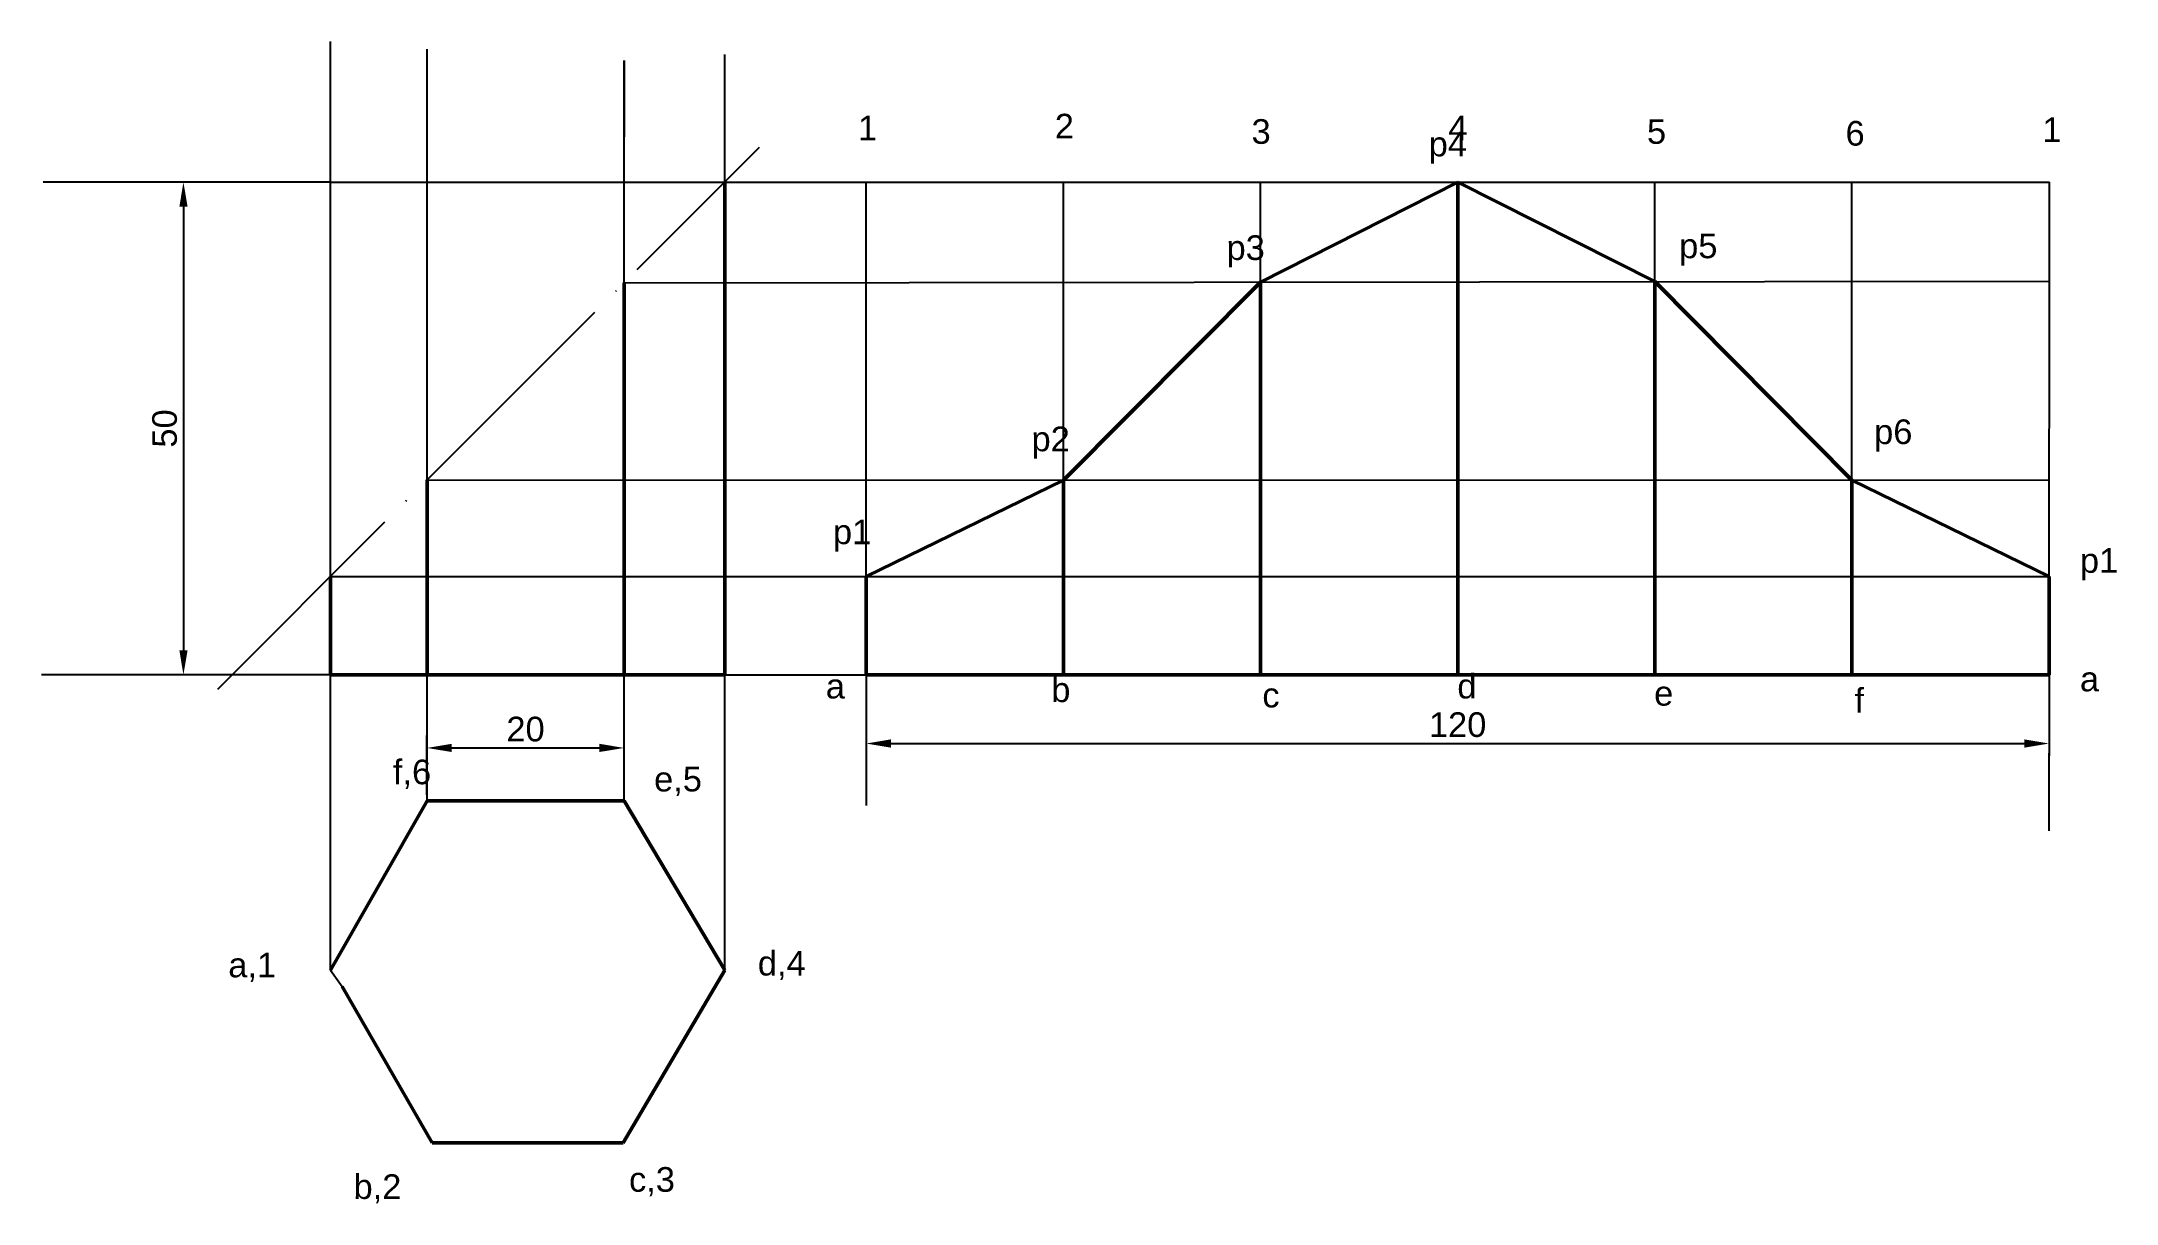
# Model space of a CAD drawing. Header units: millimetres. Extents: x 2951 to 3162, y 1726 to 1844.
import ezdxf

# ---------------------------------------------------------------- set-up
doc = ezdxf.new("R2010")
doc.units = ezdxf.units.MM
doc.header["$PDMODE"] = 35
doc.linetypes.add('ACAD_ISO04W100', pattern=[30, 24, -3, 0, -3])
doc.styles.get("Standard").update_dxf_attribs({"font": 'arial.ttf'})
doc.dimstyles.new('ISO-25', dxfattribs={"dimtxt": 2.5, "dimasz": 2.5, "dimexe": 1.25, "dimexo": 0.625, "dimtad": 1, "dimtxsty": 'Standard', "dimcen": 2.5, "dimadec": 0, "dimazin": 0, "dimtfac": 1, "dimtmove": 0, "dimatfit": 3, "dimfxl": 1, "dimarcsym": 0})

# ---------------------------------------------------------------- blocks, each defined once
blk = doc.blocks.new('*D1')
at = {"color": 0, "lineweight": -2, "transparency": 16777216}
for p, q in [((2979.75, 1829.77), (2964.2, 1829.77)), ((2965.45, 1827.27), (2965.45, 1782.27)), ((2979.75, 1779.77), (2964.2, 1779.77))]:
    blk.add_line(p, q, dxfattribs=at)
at = {"color": 0, "transparency": 16777216}
for points in [[(2965.04, 1827.27), (2965.87, 1827.27), (2965.45, 1829.77)], [(2965.04, 1782.27), (2965.87, 1782.27), (2965.45, 1779.77)]]:
    blk.add_solid(points, dxfattribs=at)
at = {"layer": 'Defpoints', "color": 0, "transparency": 16777216}
for p in [(2980.37, 1829.77), (2965.45, 1779.77), (2980.37, 1779.77)]:
    blk.add_point(p, dxfattribs=at)
at = {"color": 0, "transparency": 16777216, "insert": (2963.55, 1804.77), "char_height": 2.5, "attachment_point": 5, "rotation": 90}
blk.add_mtext('50', dxfattribs=at)
blk = doc.blocks.new('*D2')
at = {"color": 0, "lineweight": -2, "transparency": 16777216}
for p, q in [((3034.72, 1779.14), (3034.72, 1771.56)), ((3154.72, 1779.14), (3154.72, 1771.56)), ((3037.22, 1772.81), (3152.22, 1772.81))]:
    blk.add_line(p, q, dxfattribs=at)
at = {"color": 0, "transparency": 16777216}
for points in [[(3037.22, 1773.23), (3037.22, 1772.39), (3034.72, 1772.81)], [(3152.22, 1773.23), (3152.22, 1772.39), (3154.72, 1772.81)]]:
    blk.add_solid(points, dxfattribs=at)
at = {"layer": 'Defpoints', "color": 0, "transparency": 16777216}
for p in [(3034.72, 1779.77), (3154.72, 1779.77), (3154.72, 1772.81)]:
    blk.add_point(p, dxfattribs=at)
at = {"color": 0, "transparency": 16777216, "insert": (3094.72, 1774.71), "char_height": 2.5, "attachment_point": 5}
blk.add_mtext('120', dxfattribs=at)
blk = doc.blocks.new('*D3')
at = {"color": 0, "lineweight": -2, "transparency": 16777216}
for p, q in [((2990.16, 1767.62), (2990.16, 1773.61)), ((3010.16, 1767.62), (3010.16, 1773.61)), ((2992.66, 1772.36), (3007.66, 1772.36))]:
    blk.add_line(p, q, dxfattribs=at)
at = {"color": 0, "transparency": 16777216}
for points in [[(2992.66, 1772.78), (2992.66, 1771.95), (2990.16, 1772.36)], [(3007.66, 1772.78), (3007.66, 1771.95), (3010.16, 1772.36)]]:
    blk.add_solid(points, dxfattribs=at)
at = {"layer": 'Defpoints', "color": 0, "transparency": 16777216}
for p in [(3010.16, 1772.36), (2990.16, 1766.99), (3010.16, 1766.99)]:
    blk.add_point(p, dxfattribs=at)
at = {"color": 0, "transparency": 16777216, "insert": (3000.16, 1774.26), "char_height": 2.5, "attachment_point": 5}
blk.add_mtext('20', dxfattribs=at)

msp = doc.modelspace()

# ---------------------------------------------------------------- linework, layer by layer
for p, q in [((2980.374, 1749.799), (2980.374, 1844.033)), ((2990.162, 1766.995), (2990.162, 1843.243)), ((3010.162, 1766.995), (3010.162, 1842.103)), ((3010.162, 1842.103), (3010.162, 1834.367)), ((3020.374, 1749.799), (3020.374, 1842.708)), ((2980.374, 1829.766), (2951.225, 1829.766)), ((2980.374, 1829.766), (3020.374, 1829.766)), ((3020.374, 1829.766), (3154.769, 1829.766)), ((3034.724, 1779.766), (3034.724, 1829.766)), ((3054.724, 1779.766), (3054.724, 1829.766)), ((3074.724, 1779.766), (3074.724, 1829.766)), ((3094.724, 1779.766), (3094.724, 1829.766)), ((3114.724, 1779.766), (3114.724, 1829.766)), ((3134.724, 1779.766), (3134.724, 1829.766)), ((3154.724, 1779.766), (3154.769, 1829.766)), ((3010.162, 1819.554), (3154.76, 1819.712)), ((2990.162, 1799.554), (3154.742, 1799.513)), ((2980.374, 1789.766), (3154.733, 1789.766)), ((3034.724, 1779.766), (3034.724, 1789.766)), ((2980.374, 1779.766), (2951.052, 1779.766)), ((2980.374, 1779.766), (3020.374, 1779.766)), ((3020.374, 1779.766), (3154.724, 1779.766)), ((3034.724, 1779.766), (3034.724, 1766.533)), ((3154.724, 1779.766), (3142.6, 1779.766)), ((3154.724, 1779.766), (3154.71, 1763.951)), ((3010.162, 1766.995), (3010.162, 1766.995)), ((2980.374, 1749.799), (2981.539, 1748.173))]:
    msp.add_line(p, q)
at = {"linetype": 'ACAD_ISO04W100'}
msp.add_line((2968.929, 1778.322), (3023.91, 1833.302), dxfattribs=at)
at = {"lineweight": 50}
for p, q in [((3020.374, 1779.766), (3020.374, 1829.766)), ((3074.724, 1819.625), (3094.724, 1829.766)), ((3094.724, 1829.766), (3114.724, 1819.668)), ((3094.724, 1829.766), (3094.724, 1779.766)), ((3010.162, 1819.554), (3010.162, 1779.766)), ((3054.724, 1799.538), (3074.724, 1819.625)), ((3074.724, 1819.625), (3074.724, 1779.766)), ((3114.724, 1819.668), (3134.724, 1799.518)), ((3114.724, 1819.668), (3114.724, 1779.766)), ((2990.162, 1799.554), (2990.162, 1779.766)), ((3034.724, 1789.766), (3054.724, 1799.538)), ((3054.724, 1799.538), (3054.724, 1779.766)), ((3134.724, 1799.518), (3154.733, 1789.766)), ((3134.724, 1799.518), (3134.724, 1779.766)), ((2980.374, 1789.766), (2980.374, 1779.766)), ((3034.724, 1779.766), (3034.724, 1789.766)), ((3154.733, 1789.766), (3154.724, 1779.766)), ((2980.374, 1779.766), (3020.374, 1779.766)), ((3154.724, 1779.766), (3034.724, 1779.766)), ((2990.162, 1766.995), (2980.374, 1749.799)), ((3010.162, 1766.995), (2990.162, 1766.995)), ((3020.374, 1749.799), (3010.162, 1766.995)), ((3010.054, 1732.297), (3020.374, 1749.799)), ((2981.539, 1748.173), (2990.694, 1732.297)), ((2990.694, 1732.297), (3010.054, 1732.297))]:
    msp.add_line(p, q, dxfattribs=at)

# ---------------------------------------------------------------- texts
for s, p in [('1', (3033.886, 1834.015)), ('2', (3053.851, 1834.196)), ('3', (3073.816, 1833.652)), ('4', (3093.781, 1834.015)), ('5', (3113.927, 1833.652)), ('6', (3134.073, 1833.471)), ('1', (3154.038, 1833.833)), ('p4', (3091.784, 1832.383)), ('p3', (3071.275, 1821.866)), ('p5', (3117.194, 1822.047)), ('p2', (3051.491, 1802.464)), ('p6', (3136.977, 1803.189)), ('p1', (3031.345, 1793.035)), ('p1', (3157.85, 1790.133)), ('a', (3030.623, 1777.379)), ('b', (3053.492, 1777.017)), ('d', (3094.692, 1777.379)), ('a', (3157.853, 1778.105)), ('c', (3074.908, 1776.473)), ('e', (3114.657, 1776.654)), ('f', (3134.985, 1775.929)), ('f,6', (2986.7, 1768.676)), ('e,5', (3013.199, 1767.95)), ('a,1', (2970.002, 1749.092)), ('d,4', (3023.726, 1749.274)), ('b,2', (2982.707, 1726.608)), ('c,3', (3010.658, 1727.333))]:
    msp.add_text(s, height=2.5).set_placement(p)

# ---------------------------------------------------------------- dimensions: what is measured, and where the dimension line sits
dim = msp.add_linear_dim(base=(2965.455, 1779.766), p1=(2980.374, 1829.766), p2=(2980.374, 1779.766), angle=90, dimstyle='ISO-25')
dim.commit()
dim.dimension.update_dxf_attribs({"geometry": '*D1', "text_midpoint": (2963.553, 1804.766)})
for base, p1, p2, picture, middle in [((3154.724, 1772.81), (3034.724, 1779.766), (3154.724, 1779.766), '*D2', (3094.724, 1774.711)), ((3010.162, 1772.363), (2990.162, 1766.995), (3010.162, 1766.995), '*D3', (3000.162, 1774.264))]:
    dim = msp.add_linear_dim(base=base, p1=p1, p2=p2, dimstyle='ISO-25')
    dim.commit()
    dim.dimension.update_dxf_attribs({"geometry": picture, "text_midpoint": middle})

doc.saveas('drawing.dxf')
